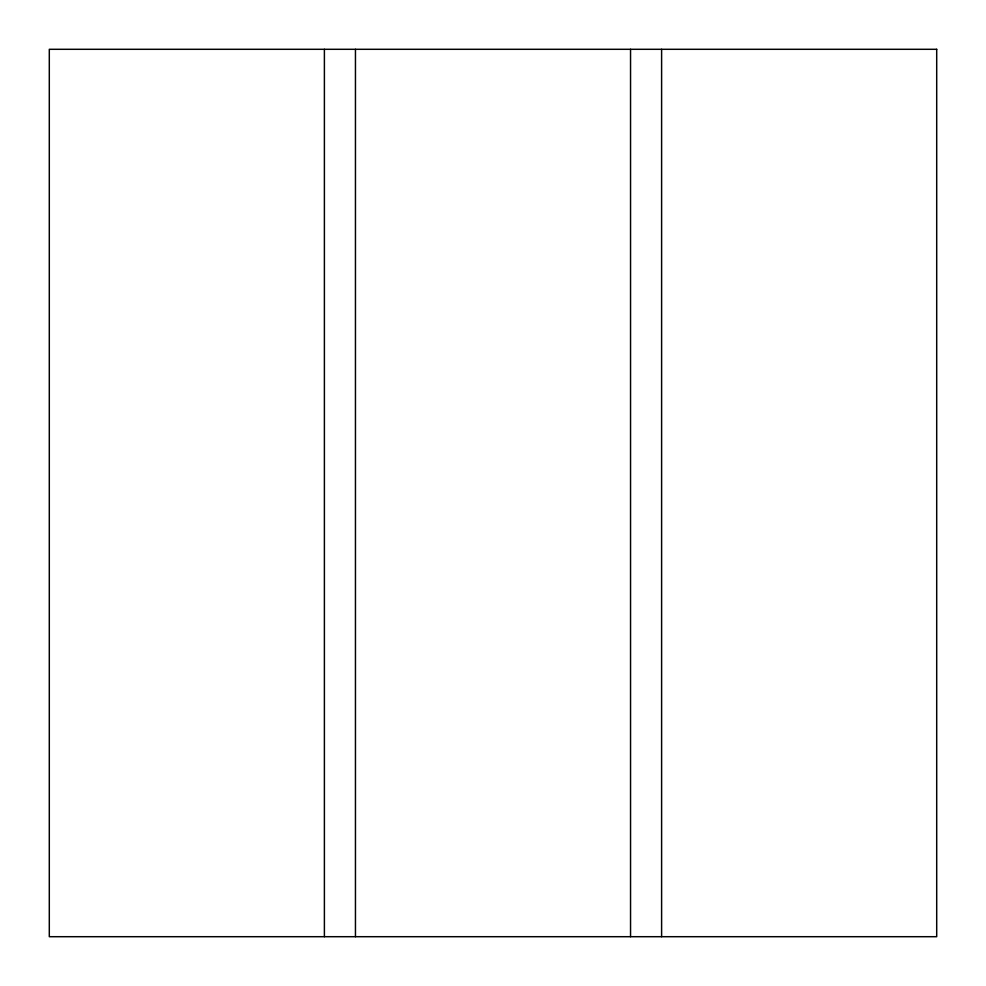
<?xml version="1.0" encoding="UTF-8"?>
<svg xmlns="http://www.w3.org/2000/svg" width="986" height="986" viewBox="0 0 986 986"><rect width="100%" height="100%" fill="white"/><g stroke="black" fill="none" stroke-linecap="round" stroke-linejoin="round"><path stroke-width="1.48" d="M661.606 49.3L661.606 936.7M630.547 49.3L630.547 936.7M355.453 49.3L355.453 936.7M324.394 49.3L324.394 936.7M936.7 49.3L49.3 49.3L49.3 936.7L936.7 936.7L936.7 49.3"/></g></svg>
